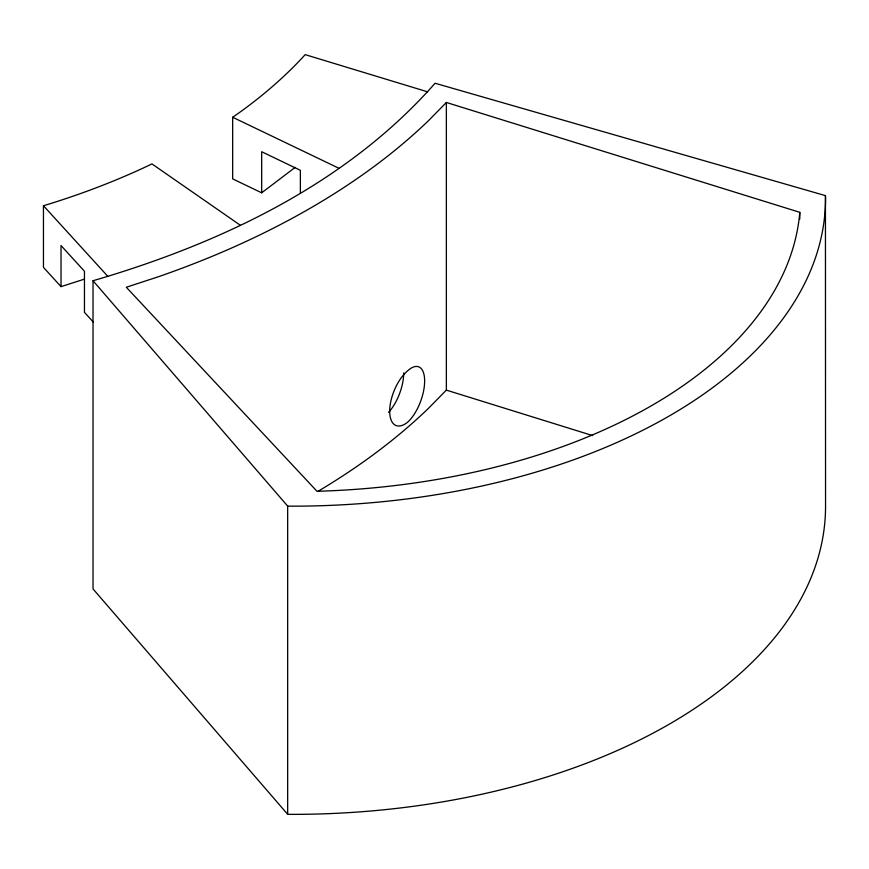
<?xml version="1.0" encoding="UTF-8"?>
<svg xmlns="http://www.w3.org/2000/svg" width="869" height="869" viewBox="0 0 869 869"><rect width="100%" height="100%" fill="white"/><g stroke="black" fill="none" stroke-linecap="round" stroke-linejoin="round"><path stroke-width="1.3" d="M799.784 212.329L799.773 212.568A508.322 293.472 0 0 1 317.011 491.289L126.298 287.248L157.843 276.929A787.64 454.737 0 0 0 428.493 120.672L446.362 102.466L799.784 212.329L799.784 219.107M446.362 102.466L446.362 390.116L428.493 408.321A787.64 454.737 0 0 1 318.119 491.257M295.243 167.337L261.678 192.82L232.664 178.895L232.664 117.25L235.325 115.468A624.072 360.309 0 0 0 303.292 56.735L305.138 54.628L427.602 91.832M84.304 279.166L61.026 286.64L43.45 267.348L43.45 205.714L47.1 204.649A624.072 360.309 0 0 0 148.816 165.414L151.912 163.872L240.398 225.299M93.026 280.73C220.042 243.602 346.34 184.195 435.076 83.25L825.441 195.623L825.55 198.165A533.479 308.006 0 0 1 292.071 506.171L287.661 506.106L93.026 280.73L93.026 588.932L287.661 814.307L292.071 814.372A533.479 308.006 0 0 0 825.55 506.366L825.441 195.623M446.362 390.116L592.647 435.586M232.664 117.25L339.051 168.336M43.45 205.714L107.886 276.418M93.461 322.236L84.456 312.351L84.456 271.247L61.026 245.536L61.026 286.64M300.37 192.842L300.37 170.313L261.678 151.727L261.678 192.82M287.661 506.106L287.661 814.307M403.727 372.942A31.458 13.741 -69.9 0 1 388.541 412.351M389.692 411.222A31.458 14.795 -67.9 0 0 407.811 422.052A31.458 13.741 -69.9 0 0 424.648 381.013A31.458 13.741 -69.9 0 0 407.811 370.672A31.458 14.795 -67.9 0 0 389.692 411.222"/></g></svg>
